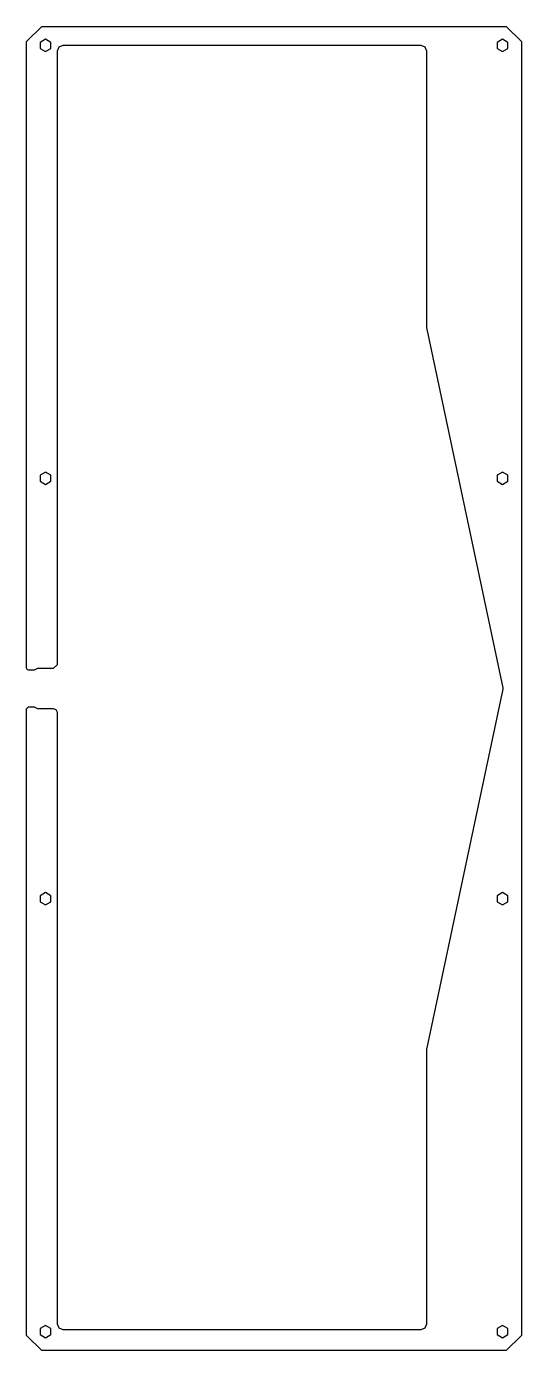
# Model space of a CAD drawing. Header units: millimetres. Extents: x 396 to 526, y 18 to 366.
import ezdxf

# ---------------------------------------------------------------- set-up
doc = ezdxf.new("R2010")
doc.units = ezdxf.units.MM
doc.layers.get('0').update_dxf_attribs({"linetype": 'CONTINUOUS'})

msp = doc.modelspace()

# ---------------------------------------------------------------- linework, layer by layer
for points in [[(501.000243, 286.836658), (501.000243, 359.87023), (500.560904, 360.930892), (499.500243, 361.370233), (405.160244, 361.370233), (404.099583, 360.930892), (403.660244, 359.87023), (403.660244, 198.276674), (402.660244, 197.276681), (398.488345, 197.276681), (397.668882, 196.849803), (396.132628, 196.849803), (395.779072, 196.996253), (395.632628, 197.349812), (395.632628, 362.399806), (399.632629, 366.399803), (521.882628, 366.399803), (525.882628, 362.399806), (525.882628, 21.599804), (521.882628, 17.599807), (399.632629, 17.599807), (395.632628, 21.599804), (395.632628, 186.649824), (396.132628, 187.149807), (397.671225, 187.149807), (398.488345, 186.726289), (402.660244, 186.726289), (403.367358, 186.433389), (403.660244, 185.726269), (403.660244, 24.631479), (404.099583, 23.570817), (405.160244, 23.131477), (499.500243, 23.131477), (500.560904, 23.570817), (501.000243, 24.631479), (501.000243, 97.166312), (501.022098, 97.374222), (521.091548, 191.793562), (521.091548, 192.209381), (501.022098, 286.628748)], [(400.630244, 363.026472), (399.218548, 362.215506), (399.218548, 360.587454), (400.630244, 359.776489), (402.04194, 360.587454), (402.04194, 362.215506)], [(520.880244, 359.776489), (522.29194, 360.587454), (522.29194, 362.215506), (520.880244, 363.026472), (519.468548, 362.215506), (519.468548, 360.587454)], [(400.630244, 249.026483), (399.222948, 248.21398), (399.222948, 246.588975), (400.630244, 245.776473), (402.03754, 246.588975), (402.03754, 248.21398)], [(522.287539, 248.21398), (520.880244, 249.026483), (519.472948, 248.21398), (519.472948, 246.588975), (520.880244, 245.776473), (522.287539, 246.588975)], [(400.630244, 138.22647), (399.218582, 137.415493), (399.218582, 135.787465), (400.630244, 134.976487), (402.041906, 135.787465), (402.041906, 137.415493)], [(519.468582, 137.415493), (519.468582, 135.787465), (520.880244, 134.976487), (522.291905, 135.787465), (522.291905, 137.415493), (520.880244, 138.22647)], [(402.03754, 21.788974), (402.03754, 23.413979), (400.630244, 24.226481), (399.222949, 23.413979), (399.222949, 21.788974), (400.630244, 20.976472)], [(520.880244, 24.226481), (519.472948, 23.413979), (519.472948, 21.788974), (520.880244, 20.976472), (522.287539, 21.788974), (522.287539, 23.413979)]]:
    msp.add_lwpolyline(points, close=True)

doc.saveas('drawing.dxf')
